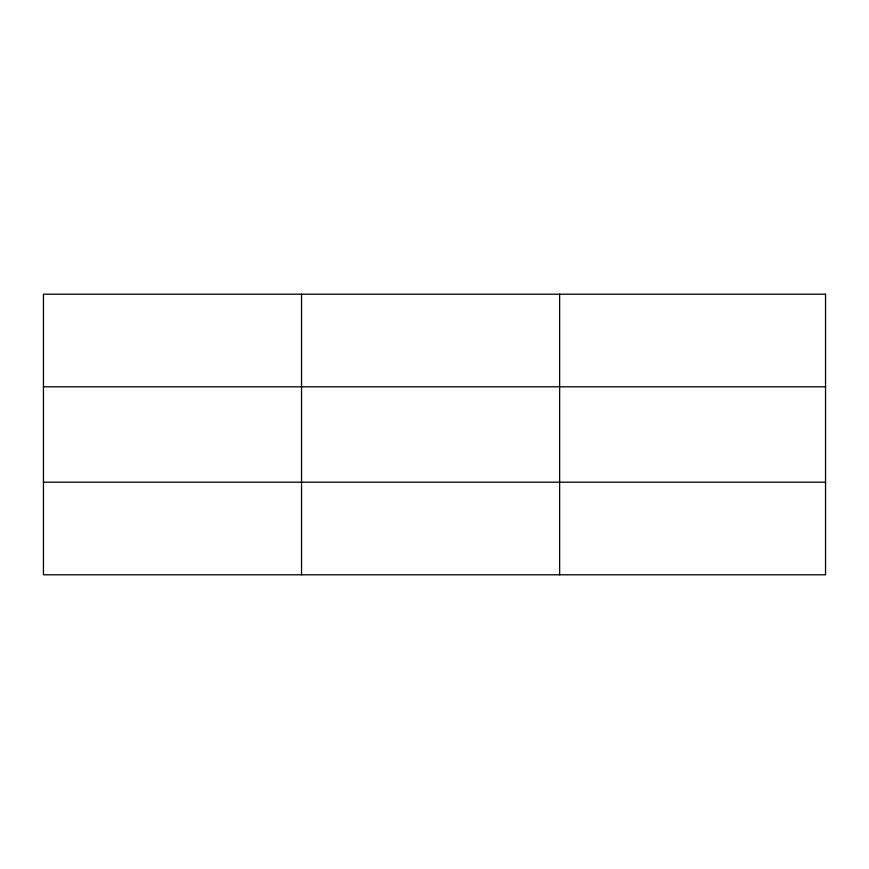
<?xml version="1.0" encoding="UTF-8"?>
<svg xmlns="http://www.w3.org/2000/svg" width="869" height="869" viewBox="0 0 869 869"><rect width="100%" height="100%" fill="white"/><g stroke="black" fill="none" stroke-linecap="round" stroke-linejoin="round"><path stroke-width="1.3" d="M301.543 574.8L301.543 294.2M559.636 574.8L559.636 294.2M43.45 386.803L825.55 386.803M43.45 482.197L825.55 482.197M825.55 294.2L825.55 574.8L43.45 574.8L43.45 294.2L825.55 294.2"/></g></svg>
